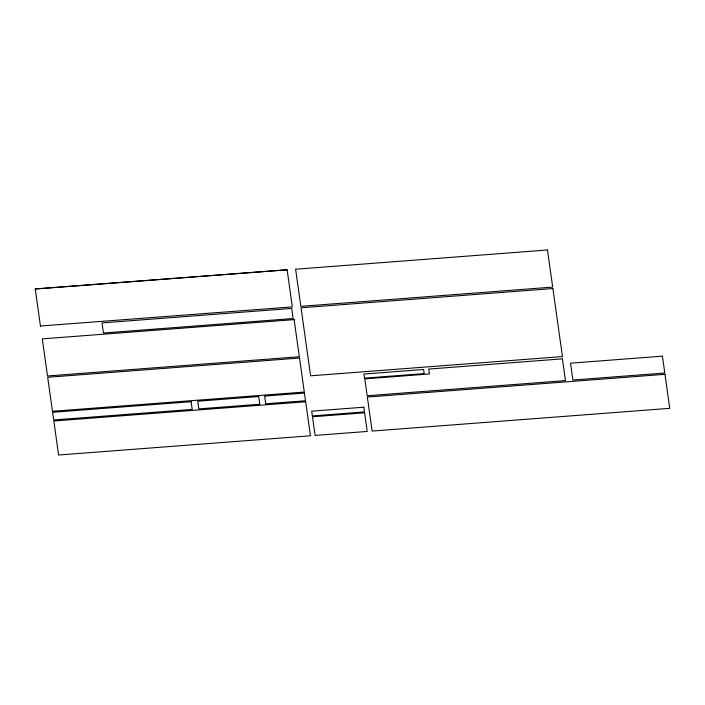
<?xml version="1.0" encoding="UTF-8"?>
<svg xmlns="http://www.w3.org/2000/svg" width="705" height="705" viewBox="0 0 705 705"><rect width="100%" height="100%" fill="white"/><g stroke="black" fill="none" stroke-linecap="round" stroke-linejoin="round"><path stroke-width="1.06" d="M35.268 289.032L287.129 269.795L292.328 306.904L40.449 326.01M287.129 269.795L35.25 288.9L40.467 326.142M547.477 249.984L295.615 269.222L300.824 306.34L552.685 287.102L547.477 249.984M291.703 308.42L102.014 322.916L103.432 333.016L293.121 318.528L291.703 308.42M552.905 288.548L301.053 307.785L310.588 375.818L562.449 356.58L552.905 288.548M294.126 319.629L42.282 338.867L47.491 375.976L299.334 356.739L294.126 319.629M299.528 358.043L47.684 377.281L52.452 411.297L304.296 392.059L299.528 358.043M423.582 369.49L363.956 374.047L364.529 378.153L424.154 373.597L423.582 369.49M562.423 358.854L428.737 369.067L429.424 373.958L364.793 378.893L367.164 395.761L565.48 380.603L562.423 358.854M662.427 356.157L570.512 363.181L572.883 380.039L664.789 373.024L662.427 356.157M191.125 401.7L52.611 412.284L53.686 419.986L192.201 409.411L191.125 401.7M258.682 396.545L197.735 401.198L198.819 408.9L259.766 404.247L258.682 396.545M304.419 393.046L264.639 396.087L265.723 403.789L305.503 400.757L304.419 393.046M305.679 401.762L53.836 420.991L58.603 455.016L310.447 435.778L305.679 401.762M664.982 374.311L367.349 397.047L372.117 431.063L669.75 408.327L664.982 374.311M363.815 407.208L311.698 411.182L312.368 415.915L364.476 411.931L363.815 407.208M364.591 412.795L312.482 416.778L315.109 435.417L367.208 431.442L364.591 412.795"/></g></svg>
